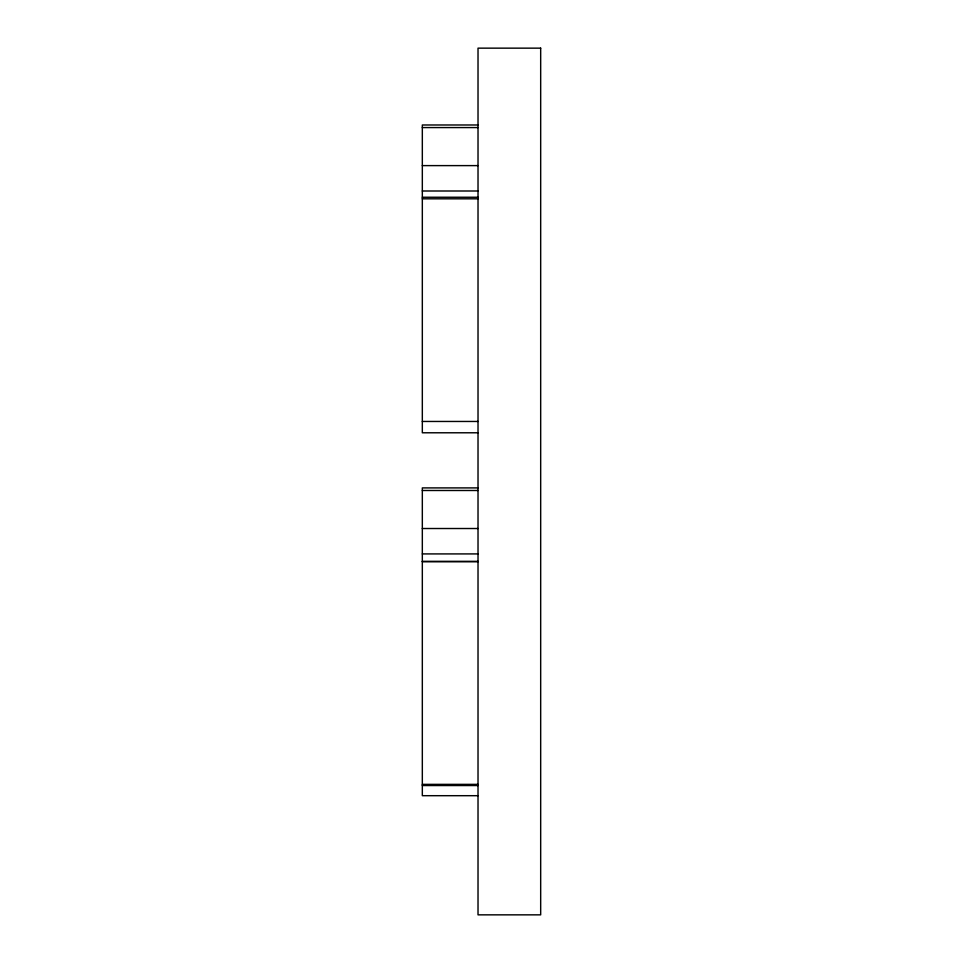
<?xml version="1.0" encoding="UTF-8"?>
<svg xmlns="http://www.w3.org/2000/svg" width="963" height="963" viewBox="0 0 963 963"><rect width="100%" height="100%" fill="white"/><g stroke="black" fill="none" stroke-linecap="round" stroke-linejoin="round"><path stroke-width="1.44" d="M478.021 124.985L422.324 124.985L422.324 432.784L478.021 432.784M422.324 127.573L478.021 127.573M422.324 165.612L478.021 165.612M422.324 190.999L478.021 190.999M422.324 197.246L478.021 197.246M422.324 198.811L478.021 198.811M422.324 421.457L478.021 421.457M478.021 487.904L422.324 487.904L422.324 795.691L478.021 795.691M422.324 490.492L478.021 490.492M422.324 528.518L478.021 528.518M422.324 553.918L478.021 553.918M422.324 561.333L478.021 561.333M422.324 561.73L478.021 561.73M422.324 784.364L478.021 784.364M422.324 785.543L478.021 785.543M540.676 48.15L478.021 48.15L478.021 914.85L540.676 914.85L540.676 48.15"/></g></svg>
